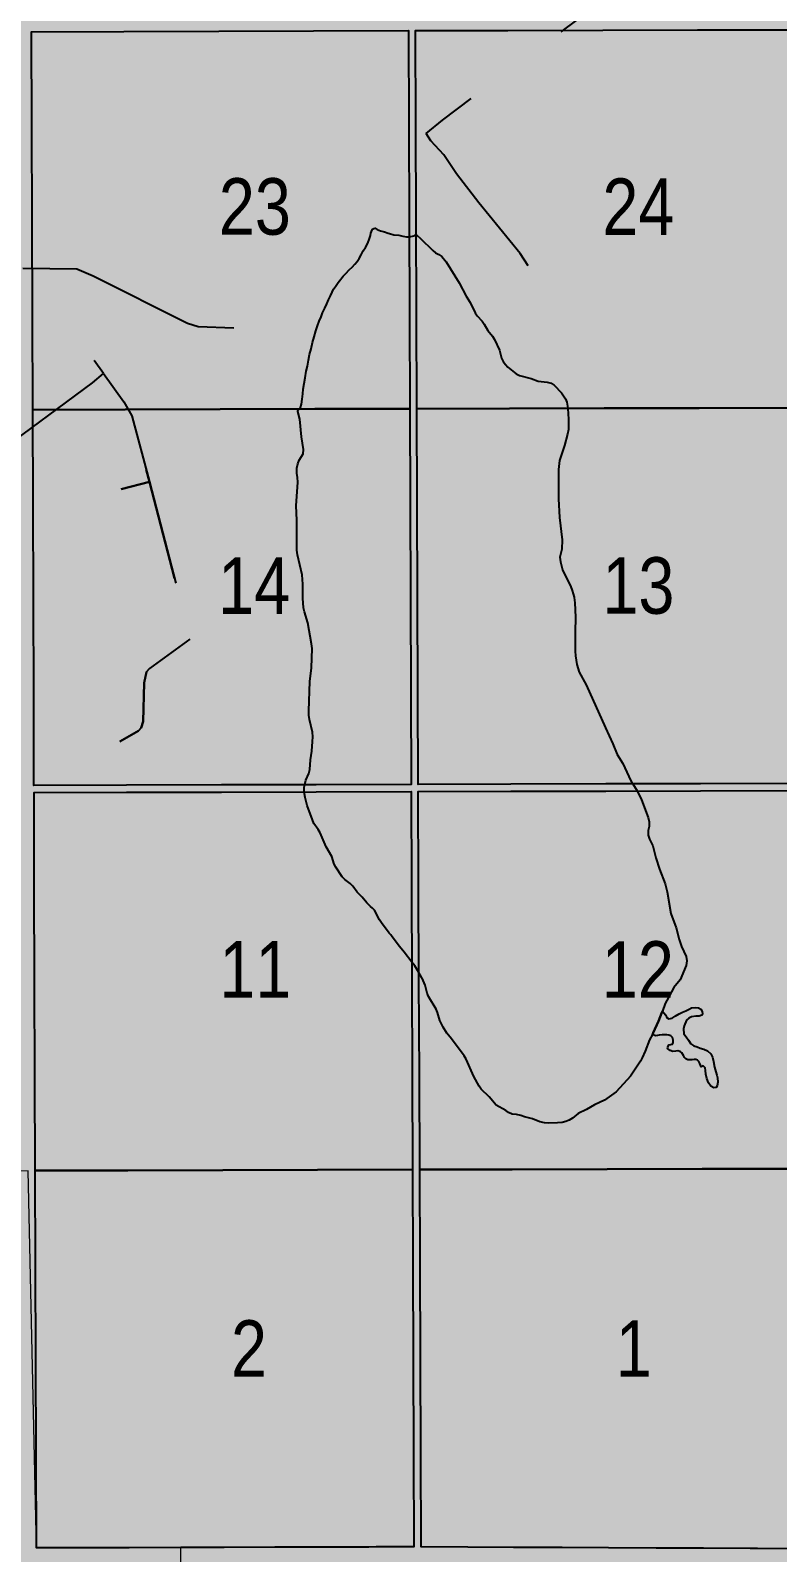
# Model space of a CAD drawing. Extents: x 403018 to 417191, y 6033193 to 6042673.
# Drawn here: x 415228.8 to 415334.6, y 6036943.7 to 6037159.3 of the extents above; entities that cross this region are included whole.
import ezdxf

# ---------------------------------------------------------------- set-up
doc = ezdxf.new("R2010")
doc.units = 0
doc.header["$LTSCALE"] = 5
doc.linetypes.add('DASHED2', pattern=[9.525, 6.35, -3.175])
for name, color, linetype in [('Quarters', 8, 'Continuous'), ('RoadSeg', 57, 'DASHED2'), ('ROUTE-MAP-TOWN-H', 50, 'Continuous'), ('T-WATER', 160, 'Continuous'), ('T-WATER-H', 133, 'Continuous')]:
    doc.layers.add(name, color=color, linetype=linetype)
doc.layers.add('ROUTE-MAP-BACKGROUND-H', color=7, linetype='Continuous', true_color=0xf0ebff)
doc.layers.add('ROUTE-MAP-TOWN-BDY', color=3, linetype='Continuous', lineweight=0)
doc.styles.add('120', font='ARIALN.TTF', dxfattribs={"height": 13})

msp = doc.modelspace()

# ---------------------------------------------------------------- hatches: boundary and pattern name
at = {"layer": 'ROUTE-MAP-BACKGROUND-H'}
h = msp.add_hatch(color=256, dxfattribs=at)
h.dxf.hatch_style = 1
h.paths.add_polyline_path([(412923.423, 6037807.465), (416092.9, 6037807.465), (416092.9, 6035965.758), (412923.423, 6035965.758)])
at = {"layer": 'ROUTE-MAP-TOWN-H'}
h = msp.add_hatch(color=256, dxfattribs=at)
h.dxf.hatch_style = 1
h.paths.add_polyline_path([(415092.717, 6036970.618), (415092.783, 6036942.887), (415088.042, 6036942.872), (415088.105, 6036915.336), (415114.779, 6036915.421), (415114.842, 6036889.889), (415191.864, 6036849.763), (415198.268, 6036845.874), (415277.189, 6036793.428), (415277.133, 6036834.919), (415250.443, 6036834.857), (415250.392, 6036848.912), (415223.026, 6036848.837), (415222.902, 6036888.988), (415250.246, 6036889.071), (415250.061, 6036944.375), (415229.638, 6036944.317), (415228.459, 6036997.762), (415201.562, 6036997.667), (415201.635, 6036970.883), (415174.082, 6036970.78)])
at = {"layer": 'T-WATER-H'}
h = msp.add_hatch(color=256, dxfattribs=at)
h.dxf.hatch_style = 1
h.paths.add_polyline_path([(415316.867, 6037017.069), (415316.467, 6037016.319), (415315.862, 6037014.705), (415315.41, 6037013.738), (415315.164, 6037013.265), (415314.05, 6037011.58), (415313.751, 6037011.152), (415311.732, 6037008.929), (415310.424, 6037007.997), (415310.1, 6037007.751), (415308.673, 6037007.072), (415307.536, 6037006.436), (415306.357, 6037005.883), (415305.542, 6037005.215), (415305.085, 6037004.928), (415304.608, 6037004.74), (415304.069, 6037004.603), (415303.452, 6037004.545), (415302.09, 6037004.489), (415301.59, 6037004.537), (415300.929, 6037004.702), (415299.894, 6037005.099), (415298.768, 6037005.38), (415298.247, 6037005.593), (415297.631, 6037005.717), (415296.998, 6037005.759), (415296.501, 6037005.997), (415296.107, 6037006.28), (415294.745, 6037007.064), (415293.739, 6037008.23), (415292.623, 6037009.315), (415292.322, 6037009.716), (415291.602, 6037011.083), (415290.502, 6037013.553), (415290.231, 6037014.044), (415288.417, 6037016.447), (415287.765, 6037017.231), (415287.23, 6037018.1), (415286.763, 6037019.055), (415286.449, 6037020.163), (415286.257, 6037020.635), (415285.169, 6037022.415), (415284.953, 6037022.888), (415284.674, 6037024.019), (415284.415, 6037024.699), (415284.395, 6037024.75), (415283.809, 6037025.815), (415283.795, 6037025.841), (415283.22, 6037026.777), (415282.799, 6037027.29), (415282.785, 6037027.308), (415281.705, 6037028.728), (415281.04, 6037029.512), (415280.012, 6037030.88), (415279.811, 6037031.147), (415279.611, 6037031.413), (415278.504, 6037032.886), (415278.226, 6037033.31), (415277.507, 6037034.653), (415277.467, 6037034.698), (415277.229, 6037034.964), (415276.963, 6037035.196), (415276.403, 6037035.683), (415275.774, 6037036.504), (415275.075, 6037037.237), (415274.444, 6037038.085), (415274.087, 6037038.434), (415273.299, 6037039.028), (415272.934, 6037039.406), (415272.036, 6037040.754), (415271.787, 6037041.203), (415271.447, 6037042.259), (415270.655, 6037043.635), (415269.801, 6037045.623), (415269.543, 6037046.092), (415268.933, 6037046.96), (415268.715, 6037047.446), (415267.956, 6037049.514), (415267.672, 6037050.623), (415267.562, 6037051.43), (415267.555, 6037051.483), (415267.549, 6037051.906), (415267.618, 6037052.435), (415267.625, 6037052.488), (415267.778, 6037053.065), (415268.2, 6037054.033), (415268.339, 6037054.585), (415268.447, 6037055.947), (415268.641, 6037057.19), (415268.739, 6037058.548), (415268.757, 6037059.222), (415268.708, 6037059.898), (415268.311, 6037061.676), (415268.223, 6037062.267), (415268.215, 6037062.921), (415268.349, 6037067.036), (415268.568, 6037068.996), (415268.664, 6037071.754), (415268.606, 6037072.411), (415268.05, 6037075.347), (415267.579, 6037076.934), (415267.456, 6037077.506), (415267.346, 6037078.878), (415267.341, 6037078.931), (415267.363, 6037080.838), (415267.263, 6037082.163), (415266.596, 6037085.012), (415266.492, 6037085.643), (415266.503, 6037089.922), (415266.411, 6037091.92), (415266.643, 6037095.292), (415266.62, 6037095.966), (415266.528, 6037096.587), (415266.534, 6037097.253), (415266.646, 6037097.871), (415266.865, 6037098.42), (415267.417, 6037099.306), (415267.479, 6037099.941), (415267.192, 6037101.732), (415266.92, 6037104.203), (415266.674, 6037105.286), (415266.667, 6037105.45), (415267.041, 6037105.853), (415267.154, 6037106.363), (415267.248, 6037107.06), (415267.342, 6037107.824), (415267.419, 6037108.469), (415267.563, 6037109.285), (415267.706, 6037110.084), (415267.848, 6037111.035), (415268.044, 6037111.733), (415268.17, 6037112.582), (415268.315, 6037113.364), (415268.526, 6037114.181), (415268.719, 6037115.065), (415268.964, 6037115.899), (415269.226, 6037116.75), (415269.439, 6037117.431), (415269.686, 6037118.095), (415269.95, 6037118.726), (415270.164, 6037119.271), (415270.462, 6037119.936), (415270.76, 6037120.567), (415270.991, 6037121.129), (415271.29, 6037121.709), (415271.538, 6037122.204), (415271.72, 6037122.613), (415272.004, 6037123.024), (415272.387, 6037123.588), (415272.538, 6037123.81), (415273.072, 6037124.478), (415273.475, 6037124.855), (415273.944, 6037125.37), (415274.329, 6037125.747), (415274.748, 6037126.193), (415275.049, 6037126.535), (415275.349, 6037126.997), (415275.631, 6037127.492), (415275.93, 6037128.072), (415276.247, 6037128.55), (415276.579, 6037129.148), (415276.809, 6037129.829), (415276.923, 6037130.255), (415277.004, 6037130.561), (415277.086, 6037130.799), (415277.252, 6037131.123), (415277.42, 6037131.227), (415277.606, 6037131.28), (415277.88, 6037131.08), (415278.339, 6037130.898), (415278.95, 6037130.753), (415279.458, 6037130.577), (415279.614, 6037130.523), (415280.259, 6037130.344), (415280.955, 6037130.284), (415281.532, 6037130.155), (415282.059, 6037130.059), (415282.431, 6037130.046), (415282.888, 6037130.12), (415283.141, 6037130.19), (415283.412, 6037130.384), (415283.427, 6037130.369), (415283.509, 6037130.291), (415284.032, 6037129.788), (415285.772, 6037128.114), (415286.164, 6037127.801), (415286.617, 6037127.559), (415287.039, 6037127.238), (415287.679, 6037126.498), (415289.512, 6037123.543), (415290.507, 6037121.621), (415291.063, 6037120.742), (415291.748, 6037119.285), (415292.057, 6037118.845), (415292.741, 6037118.095), (415293.037, 6037117.679), (415293.565, 6037116.757), (415294.233, 6037115.954), (415294.515, 6037115.511), (415295.211, 6037114.006), (415295.518, 6037112.85), (415295.732, 6037112.364), (415296.053, 6037111.98), (415296.41, 6037111.599), (415297.583, 6037110.632), (415298.034, 6037110.411), (415299.684, 6037109.995), (415300.709, 6037109.6), (415301.962, 6037109.446), (415302.526, 6037109.318), (415302.962, 6037109.023), (415304.011, 6037107.971), (415304.555, 6037107.107), (415304.755, 6037106.612), (415304.902, 6037105.78), (415304.904, 6037105.749), (415305.01, 6037104.228), (415304.965, 6037102.751), (415304.85, 6037102.113), (415304.414, 6037100.491), (415303.718, 6037098.359), (415303.568, 6037097.081), (415303.59, 6037092.91), (415303.716, 6037090.292), (415304.073, 6037087.132), (415304.026, 6037085.807), (415303.783, 6037084.657), (415303.859, 6037084.012), (415304.15, 6037082.877), (415305.324, 6037080.466), (415305.528, 6037079.97), (415305.78, 6037079.003), (415305.784, 6037078.972), (415305.883, 6037078.188), (415305.984, 6037076.169), (415305.931, 6037074.067), (415305.944, 6037071.344), (415305.972, 6037070.708), (415306.152, 6037069.486), (415306.488, 6037068.398), (415307.488, 6037066.575), (415310.22, 6037060.503), (415310.227, 6037060.487), (415311.254, 6037058.203), (415311.867, 6037056.698), (415312.664, 6037055.438), (415313.812, 6037052.978), (415314.072, 6037052.57), (415314.086, 6037052.548), (415314.701, 6037051.566), (415314.711, 6037051.545), (415315.307, 6037050.313), (415316.26, 6037047.77), (415316.392, 6037047.164), (415316.396, 6037046.516), (415316.254, 6037045.932), (415316.284, 6037045.286), (415316.453, 6037044.74), (415316.928, 6037043.79), (415317.358, 6037042.094), (415317.875, 6037040.467), (415318.67, 6037038.414), (415318.959, 6037037.254), (415319.48, 6037034.213), (415320.259, 6037032.173), (415320.68, 6037030.53), (415321.006, 6037029.505), (415321.644, 6037028.099), (415321.73, 6037027.49), (415321.661, 6037026.827), (415320.816, 6037024.796), (415320.803, 6037024.78), (415319.923, 6037023.703), (415318.916, 6037021.891), (415318.676, 6037021.42), (415318.283, 6037020.379), (415318.202, 6037020.164), (415317.742, 6037018.945), (415316.993, 6037017.305), (415316.919, 6037017.167)])

# ---------------------------------------------------------------- linework, layer by layer
at = {"layer": 'Quarters'}
for points in [[(415282.464, 6037119.088), (415282.513, 6037105.699), (415269.078, 6037105.661), (415255.644, 6037105.623), (415242.21, 6037105.585), (415229.11, 6037105.548), (415229.066, 6037118.937), (415229.022, 6037132.326), (415228.978, 6037145.715), (415228.935, 6037159.104), (415242.029, 6037159.141), (415255.458, 6037159.179), (415268.888, 6037159.217), (415282.317, 6037159.255), (415282.366, 6037145.866), (415282.415, 6037132.477), (415282.464, 6037119.088)], [(415336.863, 6037119.209), (415336.917, 6037105.82), (415323.483, 6037105.79), (415310.05, 6037105.76), (415296.616, 6037105.73), (415283.517, 6037105.701), (415283.468, 6037119.09), (415283.419, 6037132.479), (415283.37, 6037145.868), (415283.321, 6037159.257), (415296.415, 6037159.286), (415309.844, 6037159.316), (415323.273, 6037159.346), (415336.702, 6037159.375), (415336.756, 6037145.986), (415336.81, 6037132.598), (415336.863, 6037119.209)], [(415282.659, 6037065.532), (415282.707, 6037052.478), (415269.268, 6037052.44), (415255.829, 6037052.401), (415242.389, 6037052.363), (415229.285, 6037052.326), (415229.242, 6037065.38), (415229.198, 6037078.769), (415229.154, 6037092.159), (415229.11, 6037105.548), (415242.21, 6037105.585), (415255.644, 6037105.623), (415269.078, 6037105.661), (415282.513, 6037105.699), (415282.562, 6037092.31), (415282.61, 6037078.921), (415282.659, 6037065.532)], [(415337.078, 6037065.653), (415337.131, 6037052.599), (415323.692, 6037052.569), (415310.254, 6037052.539), (415296.815, 6037052.509), (415283.711, 6037052.48), (415283.664, 6037065.534), (415283.615, 6037078.923), (415283.566, 6037092.312), (415283.517, 6037105.701), (415296.616, 6037105.73), (415310.05, 6037105.76), (415323.483, 6037105.79), (415336.917, 6037105.82), (415336.971, 6037092.431), (415337.025, 6037079.042), (415337.078, 6037065.653)], [(415282.857, 6037011.306), (415282.906, 6036997.917), (415269.462, 6036997.879), (415256.018, 6036997.841), (415242.573, 6036997.802), (415229.464, 6036997.765), (415229.42, 6037011.154), (415229.376, 6037024.543), (415229.332, 6037037.932), (415229.288, 6037051.321), (415242.393, 6037051.359), (415255.832, 6037051.397), (415269.271, 6037051.435), (415282.711, 6037051.474), (415282.76, 6037038.085), (415282.809, 6037024.695), (415282.857, 6037011.306)], [(415337.296, 6037011.428), (415337.35, 6036998.039), (415323.906, 6036998.009), (415310.463, 6036997.979), (415297.019, 6036997.949), (415283.911, 6036997.92), (415283.862, 6037011.309), (415283.813, 6037024.698), (415283.764, 6037038.087), (415283.715, 6037051.476), (415296.819, 6037051.505), (415310.257, 6037051.535), (415323.696, 6037051.565), (415337.135, 6037051.594), (415337.188, 6037038.206), (415337.242, 6037024.817), (415337.296, 6037011.428)], [(415283.053, 6036957.805), (415283.101, 6036944.47), (415277.735, 6036944.455), (415276.73, 6036944.452), (415269.652, 6036944.432), (415263.395, 6036944.414), (415256.202, 6036944.393), (415250.061, 6036944.375), (415242.753, 6036944.354), (415236.726, 6036944.337), (415229.638, 6036944.317), (415229.595, 6036957.652), (415229.551, 6036970.986), (415229.508, 6036984.376), (415229.464, 6036997.765), (415242.573, 6036997.802), (415256.018, 6036997.841), (415269.462, 6036997.879), (415282.906, 6036997.917), (415282.955, 6036984.528), (415283.004, 6036971.139), (415283.053, 6036957.805)], [(415337.511, 6036957.733), (415337.565, 6036944.206), (415331.742, 6036944.234), (415330.738, 6036944.239), (415324.116, 6036944.271), (415317.403, 6036944.304), (415310.668, 6036944.336), (415304.069, 6036944.368), (415297.219, 6036944.402), (415290.734, 6036944.433), (415284.105, 6036944.465), (415284.057, 6036957.803), (415284.009, 6036971.142), (415283.96, 6036984.531), (415283.911, 6036997.92), (415297.019, 6036997.949), (415310.463, 6036997.979), (415323.906, 6036998.009), (415337.35, 6036998.039), (415337.403, 6036984.65), (415337.457, 6036971.261), (415337.511, 6036957.733)]]:
    msp.add_lwpolyline(points, close=True, dxfattribs=at)
at = {"layer": 'RoadSeg', "flags": 128}
for points in [[(415299.296, 6037125.955), (415298.164, 6037127.686), (415292.27, 6037134.879), (415289.14, 6037138.975), (415287.308, 6037141.673), (415285.51, 6037143.637), (415284.844, 6037144.669), (415287.142, 6037146.568), (415296.266, 6037153.394), (415308.587, 6037162.518), (415309.586, 6037163.118), (415310.452, 6037164.217), (415310.086, 6037165.982), (415303.625, 6037183.597), (415302.793, 6037185.628), (415300.628, 6037191.456), (415300.229, 6037193.454), (415300.528, 6037201.946), (415300.628, 6037202.511), (415300.395, 6037202.978), (415295.9, 6037205.342), (415294.468, 6037206.441)], [(415257.571, 6037117.097), (415252.543, 6037117.297), (415251.045, 6037117.763), (415237.658, 6037124.49), (415235.36, 6037125.489), (415221.208, 6037125.655), (415220.708, 6037125.655), (415209.819, 6037125.555), (415208.254, 6037125.855), (415207.888, 6037126.654), (415207.821, 6037135.778)], [(415220.916, 6037097.054), (415218.211, 6037095.052), (415237.558, 6037109.371), (415239.123, 6037110.703), (415235.627, 6037115.499), (415235.36, 6037116.398), (415235.36, 6037125.489)], [(415239.123, 6037110.703), (415242.02, 6037106.674), (415243.152, 6037104.676), (415245.65, 6037095.319), (415251.411, 6037073.108), (415252.51, 6037069.445), (415251.411, 6037073.108), (415245.65, 6037068.912), (415245.217, 6037068.413), (415244.884, 6037066.847), (415244.751, 6037061.386), (415244.451, 6037060.487), (415244.085, 6037060.054), (415241.421, 6037058.556), (415244.085, 6037060.054), (415244.451, 6037060.487), (415244.751, 6037061.386), (415244.884, 6037066.847), (415245.217, 6037068.413), (415245.65, 6037068.912), (415251.411, 6037073.108), (415245.65, 6037095.319), (415241.654, 6037094.287), (415245.65, 6037095.319), (415245.178, 6037097.089)], [(415209.453, 6036987.993), (415213.549, 6036968.446), (415217.445, 6036969.212), (415233.828, 6036971.177)]]:
    msp.add_lwpolyline(points, dxfattribs=at)
at = {"layer": 'ROUTE-MAP-TOWN-BDY', "flags": 128}
msp.add_lwpolyline([(415092.717, 6036970.618), (415092.783, 6036942.887), (415088.042, 6036942.872), (415088.105, 6036915.336), (415114.779, 6036915.421), (415114.842, 6036889.889), (415191.864, 6036849.763), (415198.268, 6036845.874), (415277.189, 6036793.428), (415277.133, 6036834.919), (415250.443, 6036834.857), (415250.392, 6036848.912), (415223.026, 6036848.837), (415222.902, 6036888.988), (415250.246, 6036889.071), (415250.061, 6036944.375), (415229.638, 6036944.317), (415228.459, 6036997.762), (415201.562, 6036997.667), (415201.635, 6036970.883), (415174.082, 6036970.78), (415092.717, 6036970.618)], dxfattribs=at)
at = {"layer": 'T-WATER'}
for points in [[(415316.867, 6037017.069), (415316.467, 6037016.319), (415315.862, 6037014.705), (415315.41, 6037013.738), (415315.164, 6037013.265), (415314.05, 6037011.58), (415313.751, 6037011.152), (415311.732, 6037008.929), (415310.424, 6037007.997), (415310.1, 6037007.751), (415308.673, 6037007.072), (415307.536, 6037006.436), (415306.357, 6037005.883), (415305.542, 6037005.215), (415305.085, 6037004.928), (415304.608, 6037004.74), (415304.069, 6037004.603), (415303.452, 6037004.545), (415302.09, 6037004.489), (415301.59, 6037004.537), (415300.929, 6037004.702), (415299.894, 6037005.099), (415298.768, 6037005.38), (415298.247, 6037005.593), (415297.631, 6037005.717), (415296.998, 6037005.759), (415296.501, 6037005.997), (415296.107, 6037006.28), (415294.745, 6037007.064), (415293.739, 6037008.23), (415292.623, 6037009.315), (415292.322, 6037009.716), (415291.602, 6037011.083), (415290.502, 6037013.553), (415290.231, 6037014.044), (415288.417, 6037016.447), (415287.765, 6037017.231), (415287.23, 6037018.1), (415286.763, 6037019.055), (415286.449, 6037020.163), (415286.257, 6037020.635), (415285.169, 6037022.415), (415284.953, 6037022.888), (415284.674, 6037024.019), (415284.415, 6037024.699), (415284.395, 6037024.75), (415283.809, 6037025.815), (415283.795, 6037025.841), (415283.22, 6037026.777), (415282.799, 6037027.29), (415282.785, 6037027.308), (415281.705, 6037028.728), (415281.04, 6037029.512), (415280.012, 6037030.88), (415279.811, 6037031.147), (415279.611, 6037031.413), (415278.504, 6037032.886), (415278.226, 6037033.31), (415277.507, 6037034.653), (415277.467, 6037034.698), (415277.229, 6037034.964), (415276.963, 6037035.196), (415276.403, 6037035.683), (415275.774, 6037036.504), (415275.075, 6037037.237), (415274.444, 6037038.085), (415274.087, 6037038.434), (415273.299, 6037039.028), (415272.934, 6037039.406), (415272.036, 6037040.754), (415271.787, 6037041.203), (415271.447, 6037042.259), (415270.655, 6037043.635), (415269.801, 6037045.623), (415269.543, 6037046.092), (415268.933, 6037046.96), (415268.715, 6037047.446), (415267.956, 6037049.514), (415267.672, 6037050.623), (415267.562, 6037051.43), (415267.555, 6037051.483), (415267.549, 6037051.906), (415267.618, 6037052.435), (415267.625, 6037052.488), (415267.778, 6037053.065), (415268.2, 6037054.033), (415268.339, 6037054.585), (415268.447, 6037055.947), (415268.641, 6037057.19), (415268.739, 6037058.548), (415268.757, 6037059.222), (415268.708, 6037059.898), (415268.311, 6037061.676), (415268.223, 6037062.267), (415268.215, 6037062.921), (415268.349, 6037067.036), (415268.568, 6037068.996), (415268.664, 6037071.754), (415268.606, 6037072.411), (415268.05, 6037075.347), (415267.579, 6037076.934), (415267.456, 6037077.506), (415267.346, 6037078.878), (415267.341, 6037078.931), (415267.363, 6037080.838), (415267.263, 6037082.163), (415266.596, 6037085.012), (415266.492, 6037085.643), (415266.503, 6037089.922), (415266.411, 6037091.92), (415266.643, 6037095.292), (415266.62, 6037095.966), (415266.528, 6037096.587), (415266.534, 6037097.253), (415266.646, 6037097.871), (415266.865, 6037098.42), (415267.417, 6037099.306), (415267.479, 6037099.941), (415267.192, 6037101.732), (415266.92, 6037104.203), (415266.674, 6037105.286), (415266.667, 6037105.45), (415267.041, 6037105.853), (415267.154, 6037106.363), (415267.248, 6037107.06), (415267.342, 6037107.824), (415267.419, 6037108.469), (415267.563, 6037109.285), (415267.706, 6037110.084), (415267.848, 6037111.035), (415268.044, 6037111.733), (415268.17, 6037112.582), (415268.315, 6037113.364), (415268.526, 6037114.181), (415268.719, 6037115.065), (415268.964, 6037115.899), (415269.226, 6037116.75), (415269.439, 6037117.431), (415269.686, 6037118.095), (415269.95, 6037118.726), (415270.164, 6037119.271), (415270.462, 6037119.936), (415270.76, 6037120.567), (415270.991, 6037121.129), (415271.29, 6037121.709), (415271.538, 6037122.204), (415271.72, 6037122.613), (415272.004, 6037123.024), (415272.387, 6037123.588), (415272.538, 6037123.81), (415273.072, 6037124.478), (415273.475, 6037124.855), (415273.944, 6037125.37), (415274.329, 6037125.747), (415274.748, 6037126.193), (415275.049, 6037126.535), (415275.349, 6037126.997), (415275.631, 6037127.492), (415275.93, 6037128.072), (415276.247, 6037128.55), (415276.579, 6037129.148), (415276.809, 6037129.829), (415276.923, 6037130.255), (415277.004, 6037130.561), (415277.086, 6037130.799), (415277.252, 6037131.123), (415277.42, 6037131.227), (415277.606, 6037131.28), (415277.88, 6037131.08), (415278.339, 6037130.898), (415278.95, 6037130.753), (415279.458, 6037130.577), (415279.614, 6037130.523), (415280.259, 6037130.344), (415280.955, 6037130.284), (415281.532, 6037130.155), (415282.059, 6037130.059), (415282.431, 6037130.046), (415282.888, 6037130.12), (415283.141, 6037130.19), (415283.412, 6037130.384), (415283.427, 6037130.369), (415283.509, 6037130.291), (415284.032, 6037129.788), (415285.772, 6037128.114), (415286.164, 6037127.801), (415286.617, 6037127.559), (415287.039, 6037127.238), (415287.679, 6037126.498), (415289.512, 6037123.543), (415290.507, 6037121.621), (415291.063, 6037120.742), (415291.748, 6037119.285), (415292.057, 6037118.845), (415292.741, 6037118.095), (415293.037, 6037117.679), (415293.565, 6037116.757), (415294.233, 6037115.954), (415294.515, 6037115.511), (415295.211, 6037114.006), (415295.518, 6037112.85), (415295.732, 6037112.364), (415296.053, 6037111.98), (415296.41, 6037111.599), (415297.583, 6037110.632), (415298.034, 6037110.411), (415299.684, 6037109.995), (415300.709, 6037109.6), (415301.962, 6037109.446), (415302.526, 6037109.318), (415302.962, 6037109.023), (415304.011, 6037107.971), (415304.555, 6037107.107), (415304.755, 6037106.612), (415304.902, 6037105.78), (415304.904, 6037105.749), (415305.01, 6037104.228), (415304.965, 6037102.751), (415304.85, 6037102.113), (415304.414, 6037100.491), (415303.718, 6037098.359), (415303.568, 6037097.081), (415303.59, 6037092.91), (415303.716, 6037090.292), (415304.073, 6037087.132), (415304.026, 6037085.807), (415303.783, 6037084.657), (415303.859, 6037084.012), (415304.15, 6037082.877), (415305.324, 6037080.466), (415305.528, 6037079.97), (415305.78, 6037079.003), (415305.784, 6037078.972), (415305.883, 6037078.188), (415305.984, 6037076.169), (415305.931, 6037074.067), (415305.944, 6037071.344), (415305.972, 6037070.708), (415306.152, 6037069.486), (415306.488, 6037068.398), (415307.488, 6037066.575), (415310.22, 6037060.503), (415310.227, 6037060.487), (415311.254, 6037058.203), (415311.867, 6037056.698), (415312.664, 6037055.438), (415313.812, 6037052.978), (415314.072, 6037052.57), (415314.086, 6037052.548), (415314.701, 6037051.566), (415314.711, 6037051.545), (415315.307, 6037050.313), (415316.26, 6037047.77), (415316.392, 6037047.164), (415316.396, 6037046.516), (415316.254, 6037045.932), (415316.284, 6037045.286), (415316.453, 6037044.74), (415316.928, 6037043.79), (415317.358, 6037042.094), (415317.875, 6037040.467), (415318.67, 6037038.414), (415318.959, 6037037.254), (415319.48, 6037034.213), (415320.259, 6037032.173), (415320.68, 6037030.53), (415321.006, 6037029.505), (415321.644, 6037028.099), (415321.73, 6037027.49), (415321.661, 6037026.827), (415320.816, 6037024.796), (415320.803, 6037024.78), (415319.923, 6037023.703), (415318.916, 6037021.891), (415318.676, 6037021.42), (415318.283, 6037020.379), (415318.202, 6037020.164), (415317.742, 6037018.945), (415316.993, 6037017.305), (415316.919, 6037017.167), (415316.867, 6037017.069)], [(415316.867, 6037017.069), (415316.919, 6037017.167), (415316.993, 6037017.305), (415317.742, 6037018.945), (415318.202, 6037020.164), (415318.283, 6037020.379), (415318.723, 6037019.848), (415318.861, 6037019.562), (415318.982, 6037019.393), (415319.22, 6037019.26), (415319.677, 6037019.367), (415320.114, 6037019.661), (415320.653, 6037019.972), (415321.141, 6037020.215), (415321.614, 6037020.407), (415322.068, 6037020.65), (415322.423, 6037020.807), (415322.93, 6037020.863), (415323.405, 6037020.818), (415323.746, 6037020.618), (415323.902, 6037020.332), (415323.956, 6037019.993), (415323.857, 6037019.789), (415323.486, 6037019.649), (415323.028, 6037019.627), (415322.419, 6037019.569), (415322.031, 6037019.378), (415321.696, 6037019.086), (415321.349, 6037018.284), (415321.269, 6037017.842), (415321.344, 6037017.165), (415321.637, 6037016.71), (415321.998, 6037016.239), (415322.309, 6037015.717), (415322.718, 6037015.451), (415323.194, 6037015.286), (415323.653, 6037015.139), (415324.163, 6037014.992), (415324.691, 6037014.761), (415325.17, 6037014.309), (415325.362, 6037013.853), (415325.521, 6037013.227), (415325.665, 6037012.415), (415325.859, 6037011.756), (415325.999, 6037011.299), (415326.089, 6037010.893), (415326.129, 6037010.317), (415326.05, 6037009.791), (415325.917, 6037009.551), (415325.579, 6037009.497), (415325.17, 6037009.729), (415324.826, 6037010.2), (415324.565, 6037010.825), (415324.422, 6037011.451), (415324.374, 6037011.966), (415324.33, 6037012.339), (415324.037, 6037012.616), (415323.754, 6037012.449), (415323.57, 6037012.925), (415323.429, 6037013.245), (415323.241, 6037013.394), (415323.018, 6037013.492), (415322.798, 6037013.506), (415322.511, 6037013.484), (415322.189, 6037013.462), (415321.901, 6037013.474), (415321.611, 6037013.588), (415321.421, 6037013.806), (415321.298, 6037014.075), (415321.055, 6037014.444), (415320.798, 6037014.66), (415320.492, 6037014.74), (415320.187, 6037014.684), (415319.748, 6037014.643), (415319.373, 6037014.789), (415319.184, 6037014.905), (415319.029, 6037015.072), (415319.043, 6037015.276), (415319.208, 6037015.567), (415319.461, 6037015.639), (415319.697, 6037015.693), (415319.812, 6037015.916), (415319.824, 6037016.238), (415319.787, 6037016.458), (415319.716, 6037016.643), (415319.492, 6037016.86), (415319.186, 6037016.974), (415318.914, 6037017.02), (415318.609, 6037017.015), (415318.236, 6037017.026), (415317.847, 6037016.968), (415317.577, 6037016.93), (415317.307, 6037016.875), (415316.867, 6037017.069)]]:
    msp.add_lwpolyline(points, close=True, dxfattribs=at)

# ---------------------------------------------------------------- texts
at = {"layer": 'RoadSeg', "style": '120'}
for s, height, p in [('23', 8.0041, (415255.468, 6037130.346)), ('24', 8.0041, (415309.786, 6037130.311)), ('14', 8.0041, (415255.378, 6037076.634)), ('13', 8.0041, (415309.788, 6037076.654)), ('11', 8.0041, (415255.531, 6037022.271)), ('12', 8.0041, (415309.71, 6037022.255)), ('2', 8.004, (415257.186, 6036968.563)), ('1', 8.004, (415311.69, 6036968.578))]:
    msp.add_text(s, height=height, dxfattribs=at).set_placement(p)
msp.add_text('63-19-5', height=39.983, rotation=359.95761, dxfattribs=at).set_placement((415098.174, 6037087.796))

doc.saveas('drawing.dxf')
